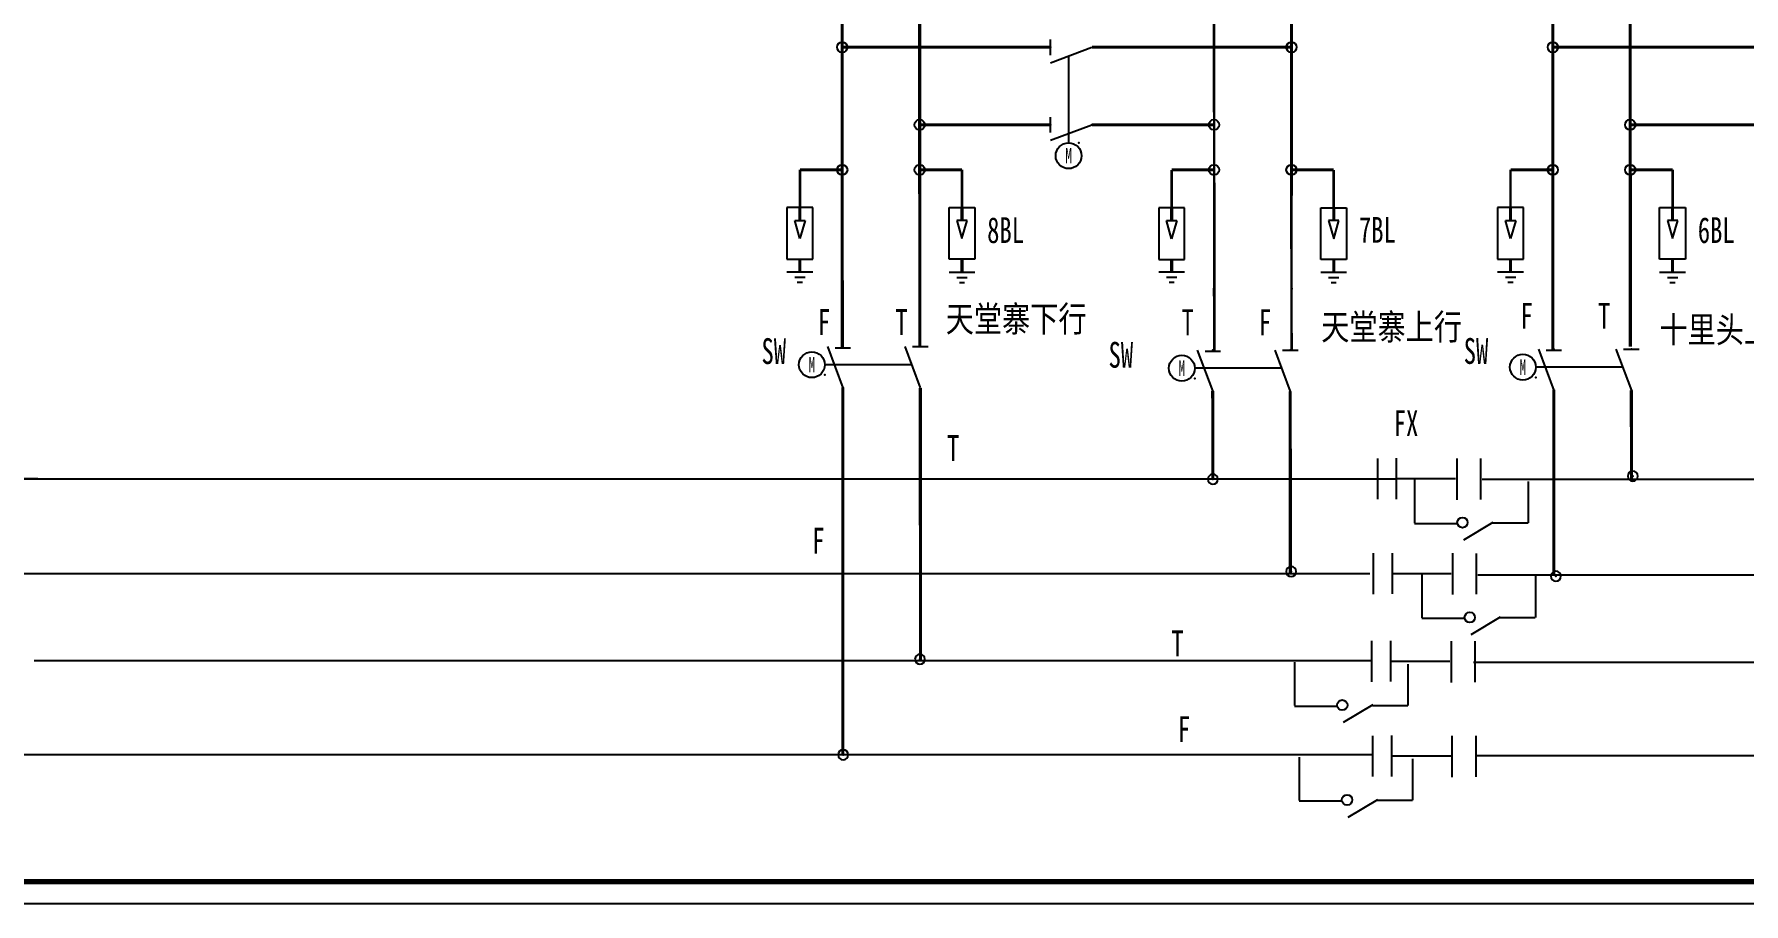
# Model space of a CAD drawing. Header units: millimetres. Extents: x 10667 to 23854, y -3427 to -2899.
# Drawn here: x 17175.8 to 17506.8, y -3426.8 to -3258.5 of the extents above; entities that cross this region are included whole.
import ezdxf
from ezdxf.enums import TextEntityAlignment as Align

# ---------------------------------------------------------------- set-up
doc = ezdxf.new("R2010")
doc.units = ezdxf.units.MM
doc.header["$LTSCALE"] = 10
doc.linetypes.add('DASHED', pattern=[11, 5, 0.5, 5, 0.5])
for name, color, linetype in [('3', 3, 'Continuous'), ('4', 1, 'Continuous'), ('BLOCK', 3, 'Continuous'), ('BOX', 7, 'Continuous'), ('PLINE', 1, 'Continuous'), ('设    备', 3, 'Continuous'), ('设备编号', 2, 'Continuous')]:
    doc.layers.add(name, color=color, linetype=linetype)
doc.styles.add('HZ', font='SimSun.ttf', dxfattribs={"width": 0.7})
doc.styles.add('ROMNAS', font='NSimSun.ttf', dxfattribs={"width": 0.7})

# ---------------------------------------------------------------- blocks, each defined once
blk = doc.blocks.new('$BLQ')
at = {"color": 3}
for p, q in [((-2.5, -10.01), (-2.5, -0.01)), ((-2.5, -0.01), (2.5, -0.01)), ((2.5, -0.01), (2.5, -10.01)), ((2.5, -10.01), (-2.5, -10.01)), ((-2.5, -12.51), (2.5, -12.51)), ((-1, -13.51), (1, -13.51)), ((-0.5, -14.51), (0.5, -14.51))]:
    blk.add_line(p, q, dxfattribs=at)
at = {"layer": 'BLOCK', "color": 3}
for p, q in [((1, -2.51), (-1, -2.51)), ((-1, -2.51), (0, -6.01)), ((0, -6.01), (1, -2.51))]:
    blk.add_line(p, q, dxfattribs=at)
at = {"layer": 'PLINE', "color": 3, "const_width": 0.6}
for points in [[(0, -2.51), (0, -0.01)], [(0, -10.01), (0, -12.51)]]:
    blk.add_lwpolyline(points, dxfattribs=at)
blk = doc.blocks.new('$$POINT', base_point=(176.43, 371.44))
blk.add_point((176.43, 371.44))
blk = doc.blocks.new('$$DD', base_point=(181.79, 368.35))
at = {"layer": 'BLOCK', "color": 2}
blk.add_circle((181.79, 368.35), 0.971, dxfattribs=at)
at = {"xscale": 1.428571, "yscale": 1.428571, "zscale": 1.428571}
for rotation in [270, 180, 90]:
    blk.add_blockref('$$POINT', (181.79, 368.35), dxfattribs=dict(at, rotation=rotation))
blk.add_blockref('$$POINT', (181.79, 368.35), dxfattribs=at)

msp = doc.modelspace()

# ---------------------------------------------------------------- linework, layer by layer
at = {"color": 1, "const_width": 0.5}
for points in [[(17404.24, -3253.3), (17404.32, -3319.7)], [(17324.05, -3284.72), (17324.05, -3288.14)], [(17355.43, -3284.72), (17355.43, -3288.14)], [(17396.05, -3284.74), (17396.05, -3292.06)], [(17427.43, -3284.74), (17427.42, -3292.06)], [(17461.66, -3284.72), (17461.66, -3288.14)], [(17493.04, -3284.72), (17493.04, -3288.14)], [(17324.05, -3288.14), (17324.05, -3292.04)], [(17355.43, -3288.14), (17355.43, -3292.04)], [(17419.23, -3289.74), (17419.26, -3319.53)], [(17461.66, -3288.14), (17461.66, -3292.04)], [(17493.04, -3288.14), (17493.04, -3292.04)], [(17404.26, -3307.6), (17404.24, -3309.25)], [(17419.26, -3307.6), (17419.24, -3309.25)]]:
    msp.add_lwpolyline(points, dxfattribs=at)
at = {"layer": '4', "color": 3}
for p, q in [((17435.88, -3340.59), (17435.88, -3348.51)), ((17439.54, -3340.56), (17439.54, -3348.48)), ((17451.26, -3340.61), (17451.26, -3348.62)), ((17455.86, -3340.64), (17455.86, -3348.55)), ((17439.54, -3344.5), (17451.02, -3344.5)), ((17443.06, -3344.71), (17443.06, -3353.12)), ((17465.06, -3345.07), (17465.06, -3353.06)), ((17443.06, -3353.2), (17451.35, -3353.2)), ((17458.24, -3353), (17452.55, -3356.41)), ((17458.22, -3353.07), (17465.05, -3353.07)), ((17435.06, -3358.95), (17435.06, -3366.87)), ((17438.72, -3358.92), (17438.72, -3366.83)), ((17450.43, -3358.97), (17450.43, -3366.98)), ((17455.04, -3358.99), (17455.04, -3366.91)), ((17438.72, -3362.86), (17450.19, -3362.86)), ((17444.47, -3363.07), (17444.47, -3371.48)), ((17466.47, -3363.43), (17466.47, -3371.42)), ((17444.47, -3371.56), (17452.76, -3371.56)), ((17459.65, -3371.36), (17453.96, -3374.77)), ((17459.62, -3371.43), (17466.46, -3371.43)), ((17434.76, -3375.93), (17434.76, -3383.85)), ((17438.42, -3375.9), (17438.42, -3383.82)), ((17450.14, -3375.96), (17450.14, -3383.97)), ((17454.74, -3375.98), (17454.74, -3383.9)), ((17419.8, -3380.06), (17419.8, -3388.47)), ((17438.42, -3379.85), (17449.9, -3379.85)), ((17441.8, -3380.42), (17441.8, -3388.41)), ((17419.8, -3388.55), (17428.09, -3388.55)), ((17434.98, -3388.34), (17429.28, -3391.76)), ((17434.95, -3388.42), (17441.79, -3388.42)), ((17434.95, -3394.29), (17434.95, -3402.21)), ((17438.61, -3394.26), (17438.61, -3402.18)), ((17450.33, -3394.32), (17450.33, -3402.33)), ((17454.93, -3394.34), (17454.93, -3402.26)), ((17420.71, -3398.42), (17420.71, -3406.83)), ((17438.61, -3398.21), (17450.09, -3398.21)), ((17442.71, -3398.78), (17442.71, -3406.77)), ((17435.89, -3406.7), (17430.19, -3410.12)), ((17420.71, -3406.91), (17429, -3406.91)), ((17435.86, -3406.78), (17442.7, -3406.78))]:
    msp.add_line(p, q, dxfattribs=at)
at = {"layer": '4', "color": 5}
for p, q in [((16772.9, -3344.51), (17176.45, -3344.51)), ((17171.92, -3344.54), (17439.58, -3344.54)), ((17172.75, -3362.89), (17434.43, -3362.89)), ((17175.79, -3379.76), (17434.62, -3379.76)), ((16769.31, -3397.9), (17267.97, -3397.9)), ((17176.02, -3397.9), (17435.05, -3397.9))]:
    msp.add_line(p, q, dxfattribs=at)
at = {"layer": '4', "color": 2}
msp.add_lwpolyline([(10666.54, -2898.77), (23853.86, -2898.77), (23853.86, -3426.84), (10666.54, -3426.84)], close=True, dxfattribs=at)
at = {"layer": 'BLOCK'}
for centre in [(17332.24, -3261), (17419.24, -3261), (17469.86, -3261), (17347.24, -3276), (17404.24, -3276), (17484.86, -3276), (17332.24, -3284.72), (17347.24, -3284.72), (17404.24, -3284.74), (17419.24, -3284.74), (17469.85, -3284.72), (17484.85, -3284.72)]:
    msp.add_circle(centre, 1, dxfattribs=at)
at = {"layer": 'BLOCK', "color": 3}
for centre in [(17452.36, -3353.02), (17453.77, -3371.38), (17429.09, -3388.37), (17430, -3406.73)]:
    msp.add_circle(centre, 1, dxfattribs=at)
at = {"layer": 'BOX', "const_width": 1.05}
msp.add_lwpolyline([(10677.66, -2905.48), (23845.41, -2905.48), (23845.41, -3422.56), (10677.66, -3422.56)], close=True, dxfattribs=at)
at = {"layer": 'PLINE'}
for p, q in [((17456.18, -3344.63), (17771.59, -3344.63)), ((17455.35, -3363.12), (17748.18, -3363.12)), ((17454.49, -3380.08), (17750.22, -3380.08)), ((17454.88, -3398.1), (17767.39, -3398.1))]:
    msp.add_line(p, q, dxfattribs=at)
at = {"layer": 'PLINE', "const_width": 0.6}
for points in [[(17332.24, -3253.29), (17332.26, -3319.25)], [(17347.24, -3253.29), (17347.26, -3318.95)], [(17419.24, -3253.3), (17419.23, -3289.74)], [(17469.85, -3253.29), (17469.85, -3272.61)], [(17484.85, -3253.29), (17484.85, -3272.61)], [(17332.24, -3261), (17372.59, -3261)], [(17380.59, -3261), (17419.24, -3261)], [(17469.86, -3261), (17518.91, -3261)], [(17469.85, -3272.61), (17469.87, -3319.62)], [(17484.85, -3272.61), (17484.87, -3318.97)], [(17372.59, -3276), (17347.24, -3276)], [(17380.59, -3276), (17404.24, -3276)], [(17518.91, -3276), (17484.86, -3276)], [(17332.24, -3284.72), (17324.05, -3284.72)], [(17347.24, -3284.72), (17355.43, -3284.72)], [(17404.24, -3284.74), (17396.05, -3284.74)], [(17419.24, -3284.74), (17427.43, -3284.74)], [(17469.85, -3284.72), (17461.66, -3284.72)], [(17484.85, -3284.72), (17493.04, -3284.72)], [(17332.35, -3326.83), (17332.37, -3397.78)], [(17347.37, -3326.94), (17347.39, -3379.72)], [(17403.99, -3327.52), (17404.01, -3344.53)], [(17470.04, -3327.32), (17470.06, -3363.03)], [(17485.06, -3327.43), (17485.08, -3344.46)], [(17419.01, -3327.63), (17419.02, -3362.88)]]:
    msp.add_lwpolyline(points, dxfattribs=at)
at = {"layer": '设    备'}
for p, q in [((17372.59, -3262.5), (17372.59, -3259.5)), ((17372.59, -3264), (17380.59, -3261)), ((17372.59, -3277.5), (17372.59, -3274.5)), ((17372.59, -3279), (17380.59, -3276)), ((17329.37, -3318.96), (17332.37, -3326.96)), ((17330.87, -3319.16), (17333.87, -3319.16)), ((17344.37, -3318.96), (17347.37, -3326.96)), ((17345.87, -3318.96), (17348.87, -3318.96)), ((17401.01, -3319.64), (17404.01, -3327.64)), ((17402.51, -3319.85), (17405.51, -3319.85)), ((17416.01, -3319.64), (17419.01, -3327.64)), ((17417.51, -3319.64), (17420.51, -3319.64)), ((17467.06, -3319.44), (17470.06, -3327.44)), ((17468.56, -3319.65), (17471.56, -3319.65)), ((17482.06, -3319.44), (17485.06, -3327.44)), ((17483.56, -3319.44), (17486.56, -3319.44))]:
    msp.add_line(p, q, dxfattribs=at)
at = {"layer": '设    备', "color": 3}
for p, q in [((17376.09, -3262.69), (17376.09, -3279.5)), ((17345.69, -3322.46), (17328.87, -3322.46)), ((17417.32, -3323.14), (17400.51, -3323.14)), ((17483.38, -3322.94), (17466.56, -3322.94))]:
    msp.add_line(p, q, dxfattribs=at)
at = {"layer": '设    备'}
for centre in [(17376.09, -3282), (17326.37, -3322.46), (17398.01, -3323.14), (17464.06, -3322.94)]:
    msp.add_circle(centre, 2.5, dxfattribs=at)
for p in [(17372.59, -3261), (17372.59, -3276), (17380.59, -3276), (17332.37, -3318.96), (17347.37, -3318.96), (17404.01, -3319.64), (17419.01, -3319.64), (17470.06, -3319.44), (17485.06, -3319.44)]:
    msp.add_point(p, dxfattribs=at)
at = {"layer": '设    备', "color": 4}
for p in [(17378.08, -3279.49), (17328.88, -3324.45), (17400.51, -3325.13), (17466.57, -3324.94)]:
    msp.add_point(p, dxfattribs=at)

# ---------------------------------------------------------------- block references
at = {"layer": 'BLOCK', "xscale": -1}
for p in [(17324.04, -3292.04), (17396.04, -3292.06), (17461.66, -3292.04)]:
    msp.add_blockref('$BLQ', p, dxfattribs=at)
at = {"layer": 'BLOCK'}
for p in [(17355.43, -3292.04), (17427.43, -3292.06), (17493.04, -3292.04)]:
    msp.add_blockref('$BLQ', p, dxfattribs=at)
at = {"layer": 'BLOCK', "color": 3, "xscale": -1, "rotation": 359.9999985530559}
for p in [(17404.03, -3344.63), (17419.19, -3362.51)]:
    msp.add_blockref('$$DD', p, dxfattribs=at)
at = {"layer": 'BLOCK', "xscale": -1, "rotation": 359.9999985530559}
msp.add_blockref('$$DD', (17485.33, -3344.02), dxfattribs=at)
at = {"layer": 'BLOCK', "color": 5, "xscale": -1, "rotation": 359.9999985530559}
for p in [(17470.46, -3363.42), (17347.3, -3379.48), (17332.43, -3397.97)]:
    msp.add_blockref('$$DD', p, dxfattribs=at)

# ---------------------------------------------------------------- texts
at = {"layer": '3', "linetype": 'DASHED', "style": 'ROMNAS', "width": 0.8}
for s, p in [('天堂寨下行', (17352.29, -3316.09)), ('天堂寨上行', (17425, -3317.64)), ('十里头上行', (17490.49, -3318.18))]:
    msp.add_text(s, height=5, dxfattribs=at).set_placement(p)
at = {"layer": '设    备', "style": 'HZ', "width": 0.62}
for p in [(17376.09, -3282), (17326.37, -3322.46), (17398.01, -3323.14), (17464.06, -3322.94)]:
    msp.add_text('M', height=3, dxfattribs=at).set_placement(p, align=Align.MIDDLE)
at = {"layer": '设备编号', "color": 6, "style": 'HZ', "width": 0.7}
for s, p in [('8BL', (17360.31, -3298.9)), ('7BL', (17432.31, -3298.86)), ('6BL', (17497.93, -3298.9)), ('F', (17463.62, -3315.48)), ('T', (17478.62, -3315.48)), ('F', (17327.54, -3316.7)), ('T', (17342.54, -3316.7)), ('T', (17397.95, -3316.74)), ('F', (17412.95, -3316.74)), ('SW', (17316.61, -3322.33)), ('SW', (17452.6, -3322.3)), ('SW', (17383.82, -3323.04)), ('FX', (17439.05, -3336.29)), ('T', (17352.53, -3341.09)), ('F', (17326.43, -3359.02)), ('T', (17395.98, -3378.91)), ('F', (17397.24, -3395.53))]:
    msp.add_text(s, height=5, dxfattribs=at).set_placement(p)

doc.saveas('drawing.dxf')
